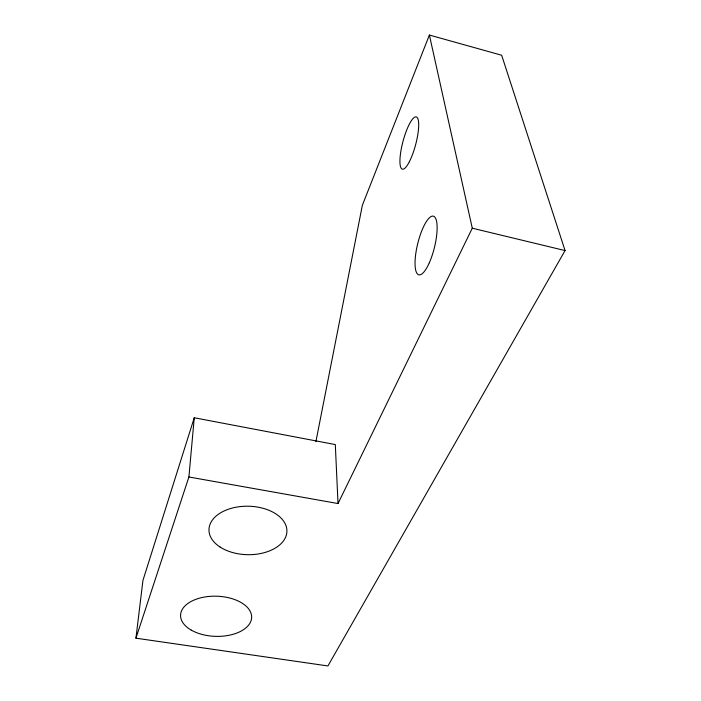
<?xml version="1.0" encoding="UTF-8"?>
<svg xmlns="http://www.w3.org/2000/svg" width="701" height="701" viewBox="0 0 701 701"><rect width="100%" height="100%" fill="white"/><g stroke="black" fill="none" stroke-linecap="round" stroke-linejoin="round"><path stroke-width="1.05" d="M188.902 476.987L194.256 417.761L335.306 444.574L338.022 503.555L188.902 476.987L135.941 638.182L327.928 665.95L565.059 250.572L501.662 55.239L429.389 35.05L362.364 205.262L315.906 441.604M135.941 638.182L142.943 580.419L194.256 417.761M338.022 503.555L472.281 228.193L429.389 35.05M472.281 228.193L565.059 250.572M429.31 262.77A30.222 8.578 -76.1 0 0 433.639 216.25A30.222 8.578 -76.1 0 0 415.325 257.477A30.222 8.578 -76.1 0 0 429.31 262.77M409.358 161.747A27.024 6.528 -75.1 0 0 417.419 117.821A27.024 6.528 -75.1 0 0 401.174 149.453A27.024 6.528 -75.1 0 0 409.358 161.747M220.132 547.078A38.976 24.237 1.2 0 0 285.5 537.413A38.976 24.237 1.2 0 0 238.235 506.849A38.976 24.237 1.2 0 0 220.132 547.078M191.303 630.146A35.567 20.092 1.8 0 0 250.572 621.945A35.567 20.092 1.8 0 0 206.462 596.735A35.567 20.092 1.8 0 0 191.303 630.146"/></g></svg>
